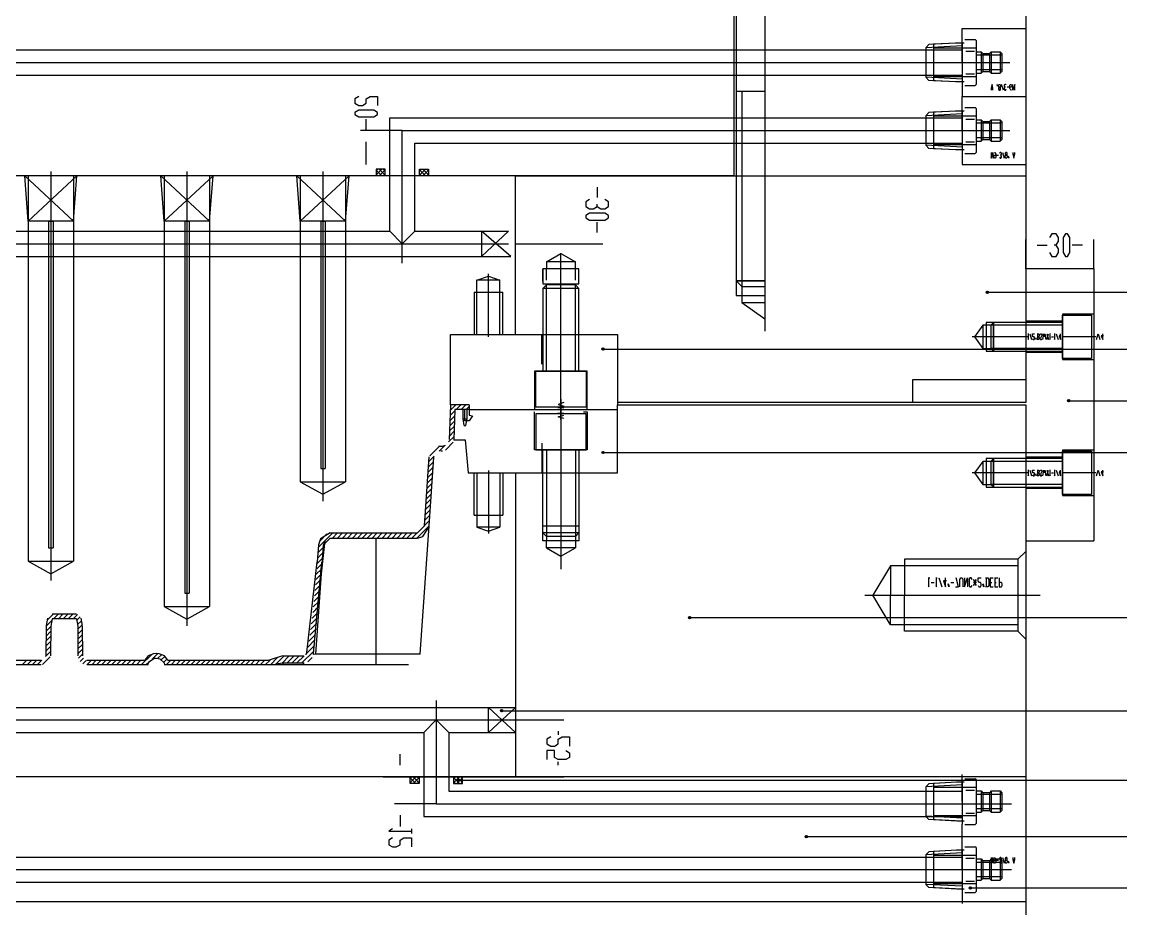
# Model space of a CAD drawing. Header units: millimetres. Extents: x -1 to 1014, y -756 to 757.
# Drawn here: x 212.5 to 343.4, y 511 to 616 of the extents above; entities that cross this region are included whole.
import ezdxf

# ---------------------------------------------------------------- set-up
doc = ezdxf.new("R2010")
doc.units = ezdxf.units.MM

# ---------------------------------------------------------------- blocks, each defined once
blk = doc.blocks.new('blockName2')
for points in [[(300.541, 724.573), (300.541, 579.404)], [(331.426, 640.781), (331.426, 570.954)], [(296.862, 633.422), (296.862, 597.811)], [(297.13, 633.422), (297.13, 585.387)], [(323.906, 615.267), (331.426, 615.267)], [(323.906, 611.239), (323.906, 615.267)], [(324.226, 613.946), (325.456, 613.946)], [(325.563, 613.84), (325.456, 613.946)], [(108.368, 612.732), (323.906, 612.732)], [(319.967, 613.36), (319.609, 612.983)], [(323.925, 613.209), (319.609, 612.983)], [(319.609, 612.983), (319.609, 609.494)], [(323.906, 613.566), (319.967, 613.36)], [(323.265, 613.541), (320.496, 613.396)], [(320.496, 613.396), (320.496, 609.082)], [(325.563, 612.92), (320.496, 612.92)], [(324.125, 613.541), (323.265, 613.541)], [(323.906, 613.541), (323.906, 608.936)], [(324.333, 612.593), (325.349, 612.593)], [(325.563, 613.84), (325.563, 608.638)], [(325.563, 612.501), (326.143, 612.501)], [(328.596, 612.091), (325.563, 612.091)], [(326.143, 612.501), (326.143, 609.977)], [(326.143, 612.501), (326.348, 612.296)], [(326.348, 612.303), (327.122, 612.303)], [(326.348, 612.296), (326.348, 610.182)], [(327.327, 612.501), (327.122, 612.296)], [(327.122, 612.296), (327.122, 610.182)], [(327.327, 612.501), (327.327, 609.977)], [(327.327, 612.501), (328.391, 612.501)], [(328.391, 612.501), (328.391, 609.977)], [(328.391, 612.501), (328.596, 612.296)], [(328.596, 612.296), (328.596, 610.182)], [(109.861, 611.239), (329.543, 611.239)], [(323.906, 611.239), (323.906, 607.21)], [(328.596, 610.386), (325.563, 610.386)], [(325.563, 609.977), (326.143, 609.977)], [(326.143, 609.977), (326.348, 610.182)], [(326.348, 610.175), (327.122, 610.175)], [(327.327, 609.977), (327.122, 610.182)], [(327.327, 609.977), (328.391, 609.977)], [(328.391, 609.977), (328.596, 610.182)], [(111.354, 609.746), (323.906, 609.746)], [(323.925, 609.269), (319.609, 609.495)], [(319.609, 609.494), (319.967, 609.118)], [(323.906, 608.911), (319.967, 609.118)], [(325.563, 609.557), (320.496, 609.557)], [(323.265, 608.936), (320.496, 609.082)], [(324.125, 608.936), (323.265, 608.936)], [(324.333, 609.885), (325.349, 609.885)], [(325.563, 608.638), (325.456, 608.531)], [(327.55, 607.978), (327.55, 608.202), (327.438, 608.649), (327.326, 608.202), (327.326, 607.978)], [(327.998, 608.649), (328.054, 608.425)], [(328.11, 608.425), (328.054, 608.649)], [(328.389, 607.978), (328.445, 608.09), (328.445, 608.202), (328.389, 608.314), (328.278, 608.314), (328.222, 608.425), (328.222, 608.537), (328.278, 608.649), (328.389, 608.649), (328.445, 608.537), (328.445, 608.425), (328.389, 608.314)], [(328.781, 607.978), (328.557, 608.649)], [(329.117, 608.537), (329.061, 608.649), (328.949, 608.649), (328.893, 608.537), (328.893, 608.425), (328.949, 608.314), (329.005, 608.314)], [(329.732, 607.978), (329.676, 607.978), (329.564, 608.202), (329.564, 608.537), (329.62, 608.649), (329.732, 608.649), (329.788, 608.537), (329.788, 608.425), (329.732, 608.314), (329.564, 608.314)], [(330.124, 607.978), (330.124, 608.649), (329.9, 607.978), (329.9, 608.649)], [(297.13, 607.855), (300.541, 607.855)], [(297.813, 607.855), (297.813, 584.705)], [(324.226, 608.531), (325.456, 608.531)], [(327.55, 608.202), (327.326, 608.202)], [(328.278, 608.314), (328.222, 608.202), (328.222, 608.09), (328.278, 607.978), (328.389, 607.978)], [(328.949, 608.314), (328.893, 608.202), (328.893, 608.09), (328.949, 607.978), (329.061, 607.978), (329.117, 608.09)], [(329.453, 608.314), (329.229, 608.314)], [(252.415, 607.21), (251.967, 606.942), (251.967, 606.405), (252.415, 606.136), (252.863, 606.136), (253.31, 606.405), (253.31, 606.942), (253.758, 607.21), (254.653, 607.21), (254.653, 606.136)], [(323.906, 603.182), (323.906, 607.21)], [(323.906, 607.21), (331.426, 607.21)], [(323.906, 607.21), (331.426, 607.21)], [(254.653, 605.33), (254.206, 605.599), (252.415, 605.599), (251.967, 605.33), (251.967, 605.062), (252.415, 604.793), (254.206, 604.793), (254.653, 605.062), (254.653, 605.33)], [(319.967, 605.303), (319.609, 604.926)], [(323.925, 605.152), (319.609, 604.926)], [(319.609, 604.926), (319.609, 601.437)], [(323.906, 605.509), (319.967, 605.303)], [(323.265, 605.484), (320.496, 605.339)], [(320.496, 605.339), (320.496, 601.025)], [(325.563, 604.863), (320.496, 604.863)], [(324.125, 605.484), (323.265, 605.484)], [(323.906, 605.484), (323.906, 600.88)], [(324.226, 605.889), (325.456, 605.889)], [(325.563, 605.783), (325.456, 605.889)], [(325.563, 605.783), (325.563, 600.581)], [(253.31, 603.182), (253.31, 604.525)], [(256.077, 604.675), (323.906, 604.675)], [(256.077, 591.247), (256.077, 604.675)], [(324.333, 604.536), (325.349, 604.536)], [(325.563, 604.444), (326.143, 604.444)], [(328.596, 604.035), (325.563, 604.035)], [(326.143, 604.444), (326.143, 601.92)], [(326.143, 604.444), (326.348, 604.239)], [(326.348, 604.246), (327.122, 604.246)], [(326.348, 604.239), (326.348, 602.125)], [(327.327, 604.444), (327.122, 604.239)], [(327.122, 604.239), (327.122, 602.125)], [(327.327, 604.444), (327.327, 601.92)], [(327.327, 604.444), (328.391, 604.444)], [(328.391, 604.444), (328.391, 601.92)], [(328.391, 604.444), (328.596, 604.239)], [(328.596, 604.239), (328.596, 602.125)], [(257.57, 603.182), (252.639, 603.182)], [(257.57, 603.182), (329.543, 603.182)], [(257.57, 587.451), (257.57, 603.182)], [(323.906, 603.182), (323.906, 599.153)], [(328.596, 602.329), (325.563, 602.329)], [(326.143, 601.92), (326.348, 602.125)], [(326.348, 602.118), (327.122, 602.118)], [(327.327, 601.92), (327.122, 602.125)], [(328.391, 601.92), (328.596, 602.125)], [(253.31, 599.153), (253.31, 601.839)], [(259.063, 601.689), (323.906, 601.689)], [(259.063, 591.247), (259.063, 601.689)], [(323.925, 601.212), (319.609, 601.438)], [(319.609, 601.437), (319.967, 601.061)], [(323.906, 600.854), (319.967, 601.061)], [(325.563, 601.5), (320.496, 601.5)], [(323.265, 600.88), (320.496, 601.025)], [(324.125, 600.88), (323.265, 600.88)], [(324.333, 601.828), (325.349, 601.828)], [(325.563, 601.92), (326.143, 601.92)], [(327.327, 601.92), (328.391, 601.92)], [(324.226, 600.474), (325.456, 600.474)], [(325.563, 600.581), (325.456, 600.474)], [(327.326, 600.592), (327.326, 599.921), (327.55, 600.592), (327.55, 599.921)], [(327.718, 600.592), (327.774, 600.592), (327.886, 600.369), (327.886, 600.033), (327.83, 599.921), (327.718, 599.921), (327.662, 600.033), (327.662, 600.145), (327.718, 600.257), (327.886, 600.257)], [(327.998, 600.257), (328.222, 600.257)], [(328.501, 600.257), (328.557, 600.369), (328.557, 600.48), (328.501, 600.592), (328.389, 600.592), (328.334, 600.48)], [(328.334, 600.033), (328.389, 599.921), (328.501, 599.921), (328.557, 600.033), (328.557, 600.145), (328.501, 600.257), (328.445, 600.257)], [(328.669, 600.592), (328.893, 599.921)], [(329.061, 600.592), (329.005, 600.48), (329.005, 600.369), (329.061, 600.257), (329.173, 600.257), (329.229, 600.145), (329.229, 600.033), (329.173, 599.921), (329.061, 599.921), (329.005, 600.033), (329.005, 600.145), (329.061, 600.257)], [(329.173, 600.257), (329.229, 600.369), (329.229, 600.48), (329.173, 600.592), (329.061, 600.592)], [(329.341, 600.145), (329.397, 599.921)], [(329.453, 599.921), (329.397, 600.145)], [(329.9, 600.592), (329.9, 600.369), (330.012, 599.921), (330.124, 600.369), (330.124, 600.592)], [(329.9, 600.369), (330.124, 600.369)], [(215.943, 598.33), (215.943, 549.872)], [(232.057, 598.33), (232.057, 544.504)], [(248.171, 598.33), (248.171, 559.272)], [(254.465, 598.616), (254.465, 597.811)], [(255.54, 598.616), (254.465, 598.616)], [(254.674, 598.616), (254.465, 598.407)], [(255.149, 598.616), (254.465, 597.933)], [(255.147, 597.811), (254.465, 598.492)], [(255.54, 597.892), (254.816, 598.616)], [(255.54, 598.532), (254.818, 597.811)], [(255.54, 598.367), (255.29, 598.616)], [(255.54, 597.811), (255.54, 598.616)], [(259.6, 597.811), (259.6, 598.616)], [(259.6, 598.616), (260.675, 598.616)], [(259.6, 597.892), (260.324, 598.616)], [(259.6, 598.367), (259.849, 598.616)], [(259.6, 598.532), (260.322, 597.811)], [(259.991, 598.616), (260.675, 597.933)], [(259.993, 597.811), (260.675, 598.492)], [(260.466, 598.616), (260.675, 598.407)], [(260.675, 598.616), (260.675, 597.811)], [(323.906, 599.153), (331.426, 599.153)], [(296.862, 597.811), (96.4318, 597.811)], [(212.855, 597.811), (218.629, 592.439)], [(213.258, 592.439), (212.855, 597.811)], [(213.258, 597.811), (213.258, 552.154)], [(213.258, 592.439), (219.032, 597.811)], [(213.258, 597.811), (213.258, 592.439)], [(218.629, 597.811), (218.629, 552.154)], [(218.629, 592.439), (219.032, 597.811)], [(218.629, 597.811), (218.629, 592.439)], [(229.372, 592.439), (228.969, 597.811)], [(228.969, 597.811), (234.743, 592.439)], [(229.372, 597.811), (229.372, 546.786)], [(229.372, 597.811), (229.372, 592.439)], [(229.372, 592.439), (235.146, 597.811)], [(234.743, 597.811), (234.743, 546.786)], [(234.743, 597.811), (234.743, 592.439)], [(234.743, 592.439), (235.146, 597.811)], [(245.485, 592.439), (245.083, 597.811)], [(245.083, 597.811), (250.857, 592.439)], [(245.485, 597.811), (245.485, 561.554)], [(245.485, 597.811), (245.485, 592.439)], [(245.485, 592.439), (251.26, 597.811)], [(250.857, 597.811), (250.857, 561.554)], [(250.857, 597.811), (250.857, 592.439)], [(250.857, 592.439), (251.26, 597.811)], [(257.57, 597.811), (252.639, 597.811)], [(254.672, 597.811), (254.465, 598.017)], [(255.54, 598.057), (255.293, 597.811)], [(259.6, 598.057), (259.847, 597.811)], [(260.468, 597.811), (260.675, 598.017)], [(270.999, 597.811), (331.426, 597.811)], [(270.999, 579.02), (270.999, 597.811)], [(270.999, 597.811), (281.333, 597.811)], [(280.662, 596.468), (280.662, 595.259)], [(279.767, 594.991), (279.319, 594.722), (279.319, 594.185), (279.767, 593.916), (280.214, 593.916), (280.662, 594.185), (280.662, 594.453)], [(280.662, 594.185), (281.109, 593.916), (281.557, 593.916), (282.005, 594.185), (282.005, 594.722), (281.557, 594.991)], [(282.005, 593.111), (281.557, 593.379), (279.767, 593.379), (279.319, 593.111), (279.319, 592.842), (279.767, 592.573), (281.557, 592.573), (282.005, 592.842), (282.005, 593.111)], [(218.629, 592.439), (213.258, 592.439)], [(215.675, 592.439), (215.675, 553.74)], [(215.675, 592.439), (216.212, 592.439)], [(216.212, 592.439), (216.212, 553.74)], [(234.743, 592.439), (229.372, 592.439)], [(231.789, 592.439), (231.789, 548.369)], [(231.789, 592.439), (232.326, 592.439)], [(232.326, 592.439), (232.326, 548.369)], [(250.857, 592.439), (245.485, 592.439)], [(247.903, 592.439), (247.903, 563.14)], [(247.903, 592.439), (248.44, 592.439)], [(248.44, 592.439), (248.44, 563.14)], [(280.662, 591.096), (280.662, 592.305)], [(111.354, 591.247), (256.077, 591.247)], [(257.57, 589.754), (256.077, 591.247)], [(259.063, 591.247), (257.57, 589.754)], [(259.063, 591.247), (270.164, 591.247)], [(266.945, 588.26), (270.164, 591.247)], [(266.945, 591.247), (266.945, 588.26)], [(270.426, 588.26), (266.945, 591.247)], [(335.052, 589.61), (335.32, 590.058), (335.32, 590.506), (335.052, 590.953), (334.515, 590.953), (334.246, 590.506)], [(336.126, 590.953), (335.858, 590.506), (335.858, 588.715), (336.126, 588.268), (336.395, 588.268), (336.663, 588.715), (336.663, 590.506), (336.395, 590.953), (336.126, 590.953)], [(96.4318, 589.754), (270.164, 589.754)], [(270.999, 589.754), (281.333, 589.754)], [(331.426, 586.799), (331.426, 590.282)], [(332.769, 589.61), (333.978, 589.61)], [(334.246, 588.715), (334.515, 588.268), (335.052, 588.268), (335.32, 588.715), (335.32, 589.163), (335.052, 589.61), (334.783, 589.61)], [(338.14, 589.61), (336.932, 589.61)], [(339.483, 586.799), (339.483, 590.282)], [(96.4318, 588.26), (270.426, 588.26)], [(274.665, 587.634), (276.37, 588.613)], [(276.37, 568.953), (276.37, 588.657)], [(276.37, 588.613), (278.076, 587.634)], [(274.239, 585.292), (274.239, 586.794)], [(278.502, 585.023), (278.502, 586.794), (274.239, 586.794), (274.239, 585.023), (278.502, 585.023)], [(278.076, 587.634), (274.665, 587.634)], [(274.665, 587.634), (274.665, 586.794)], [(274.665, 585.718), (274.665, 586.794)], [(274.665, 585.45), (274.665, 586.793)], [(278.076, 586.794), (278.076, 587.634)], [(278.076, 585.718), (278.076, 586.794)], [(278.076, 585.45), (278.076, 586.794)], [(339.483, 586.799), (331.426, 586.799)], [(339.483, 586.799), (339.483, 554.572)], [(266.412, 585.457), (267.776, 585.93)], [(269.141, 585.457), (266.412, 585.457)], [(266.412, 579.011), (266.412, 585.457)], [(267.776, 578.735), (267.776, 586.185)], [(267.776, 585.93), (269.141, 585.457)], [(269.141, 579.011), (269.141, 585.457)], [(300.541, 585.387), (297.13, 585.387)], [(297.13, 585.387), (297.13, 583.63)], [(297.13, 585.387), (300.541, 585.387)], [(297.13, 585.387), (297.813, 584.705)], [(266.071, 584.036), (269.482, 584.036)], [(266.071, 584.036), (266.071, 579.011)], [(269.482, 579.011), (269.482, 584.036)], [(278.502, 574.672), (278.502, 584.478), (278.076, 584.905), (274.665, 584.905), (274.239, 584.478), (274.239, 574.672)], [(278.502, 584.478), (274.239, 584.478)], [(274.665, 574.672), (274.665, 584.905)], [(278.076, 574.672), (278.076, 584.905)], [(297.813, 584.705), (297.813, 582.825)], [(297.813, 584.705), (300.541, 584.705)], [(327.032, 584.023), (327.166, 584.023)], [(327.166, 584.023), (343.417, 584.023)], [(297.13, 583.63), (300.541, 583.63)], [(297.813, 582.825), (300.541, 580.855)], [(297.813, 582.825), (300.541, 582.825)], [(339.483, 581.435), (335.804, 581.435), (335.804, 576.05), (339.483, 576.05)], [(335.804, 581.3), (339.215, 581.3), (339.215, 576.184), (335.804, 576.184), (335.804, 581.3)], [(327.277, 580.107), (326.337, 580.107), (325.352, 578.742), (326.337, 577.378), (327.277, 577.378)], [(326.337, 580.107), (326.337, 577.378)], [(327.618, 580.448), (326.74, 580.448), (326.74, 577.037), (327.618, 577.037), (327.618, 580.448)], [(335.804, 580.448), (327.618, 580.448), (327.277, 580.107), (327.277, 577.378), (327.618, 577.037), (335.804, 577.037)], [(335.804, 580.107), (327.277, 580.107)], [(327.618, 580.448), (327.618, 577.037)], [(335.804, 580.582), (331.426, 580.582)], [(263.283, 579.011), (282.547, 579.011)], [(263.283, 570.685), (263.283, 579.011)], [(274.104, 575.486), (274.104, 579.02)], [(282.547, 579.02), (283.085, 579.02)], [(283.085, 579.02), (283.085, 570.685)], [(331.775, 578.742), (325.084, 578.742)], [(331.686, 578.519), (331.742, 578.407), (331.742, 579.078)], [(331.686, 579.078), (331.798, 579.078)], [(331.909, 579.078), (332.133, 578.407)], [(332.245, 578.519), (332.301, 578.407), (332.413, 578.407), (332.469, 578.519), (332.469, 578.63), (332.413, 578.742), (332.301, 578.742), (332.245, 578.854), (332.245, 579.078), (332.469, 579.078)], [(332.581, 578.63), (332.637, 578.407)], [(332.693, 578.407), (332.637, 578.63)], [(332.805, 579.078), (332.973, 579.078), (333.028, 578.966), (333.028, 578.854), (332.973, 578.742), (332.861, 578.742)], [(332.973, 578.742), (333.028, 578.63), (333.028, 578.519), (332.973, 578.407), (332.805, 578.407)], [(332.861, 578.407), (332.861, 579.078)], [(333.14, 578.966), (333.196, 579.078), (333.308, 579.078), (333.364, 578.966), (333.14, 578.519), (333.196, 578.407), (333.308, 578.407), (333.364, 578.519)], [(333.476, 578.407), (333.588, 579.078), (333.644, 578.742), (333.7, 579.078), (333.812, 578.407)], [(333.924, 579.078), (334.147, 578.407)], [(333.924, 578.407), (334.147, 579.078)], [(334.259, 578.519), (334.315, 578.407), (334.315, 579.078)], [(334.259, 579.078), (334.371, 579.078)], [(334.483, 578.742), (334.707, 578.742)], [(334.819, 578.519), (334.875, 578.407), (334.875, 579.078)], [(334.819, 579.078), (334.931, 579.078)], [(335.043, 579.078), (335.266, 578.407)], [(335.602, 578.854), (335.378, 578.854), (335.546, 578.407), (335.546, 579.078)], [(335.714, 578.63), (335.77, 578.407)], [(335.826, 578.407), (335.77, 578.63)], [(339.752, 578.742), (335.804, 578.742)], [(339.819, 578.407), (340.021, 579.078), (340.222, 578.407)], [(340.625, 578.854), (340.356, 578.854), (340.558, 578.407), (340.558, 579.078)], [(281.473, 577.292), (281.607, 577.292)], [(281.607, 577.292), (343.417, 577.292)], [(335.804, 577.378), (327.277, 577.378)], [(335.804, 576.903), (331.426, 576.903)], [(279.489, 570.14), (279.489, 574.672), (273.252, 574.672), (273.252, 570.14)], [(279.355, 574.672), (279.355, 570.409), (273.386, 570.409), (273.386, 574.672), (279.355, 574.672)], [(331.426, 573.64), (317.998, 573.64)], [(317.998, 573.64), (317.998, 570.954)], [(263.283, 570.685), (263.14, 566.568)], [(263.919, 570.685), (263.26, 570.026)], [(263.332, 570.685), (263.282, 570.635)], [(265.489, 570.685), (263.283, 570.685)], [(264.507, 570.685), (263.962, 570.14)], [(265.094, 570.685), (264.549, 570.14)], [(265.489, 570.685), (265.489, 570.14)], [(276.706, 570.946), (276.035, 570.745), (276.706, 570.544)], [(276.37, 571.361), (276.37, 551.226)], [(331.426, 570.954), (283.085, 570.954)], [(283.085, 570.685), (331.426, 570.685)], [(283.085, 562.619), (283.085, 570.685)], [(331.426, 570.685), (331.426, 473.156)], [(336.664, 571.166), (336.798, 571.166)], [(336.798, 571.166), (343.417, 571.166)], [(339.483, 570.685), (339.483, 554.572)], [(263.783, 569.374), (263.218, 568.809)], [(263.804, 569.983), (263.239, 569.418)], [(263.81, 570.14), (263.685, 566.549)], [(265.489, 570.14), (263.81, 570.14)], [(264.777, 569.045), (264.767, 570.14)], [(264.944, 570.14), (264.944, 568.777)], [(265.489, 570.493), (265.137, 570.14)], [(265.248, 569.045), (265.258, 570.14)], [(265.489, 570.14), (265.489, 569.459)], [(265.489, 570.14), (283.085, 570.14)], [(265.489, 569.459), (265.892, 569.388)], [(265.892, 569.388), (265.489, 568.777)], [(279.489, 569.872), (279.489, 565.34), (273.252, 565.34), (273.252, 569.872)], [(279.355, 565.34), (279.355, 569.603), (273.386, 569.603), (273.386, 565.34), (279.355, 565.34)], [(276.594, 570.409), (276.706, 570.342), (276.035, 570.342)], [(276.035, 570.409), (276.035, 570.275)], [(276.035, 569.603), (276.035, 569.737)], [(276.594, 569.603), (276.706, 569.67), (276.035, 569.67)], [(276.706, 569.066), (276.035, 569.267), (276.706, 569.468)], [(279.056, 569.872), (279.489, 569.872)], [(263.741, 568.157), (263.175, 567.591)], [(263.762, 568.765), (263.197, 568.2)], [(264.92, 568.232), (264.777, 569.045)], [(264.777, 569.045), (265.248, 569.045)], [(264.92, 568.232), (265.105, 568.232)], [(265.248, 568.777), (264.944, 568.777)], [(265.105, 568.232), (265.248, 569.045)], [(265.489, 568.777), (265.248, 568.777)], [(263.698, 566.939), (263.06, 566.301)], [(263.719, 567.548), (263.154, 566.983)], [(261.888, 565.717), (260.815, 564.643)], [(261.869, 565.779), (262.13, 565.779)], [(262.614, 565.855), (261.945, 565.186)], [(262.13, 565.779), (262.322, 565.779)], [(262.322, 565.779), (262.682, 565.893)], [(263.593, 566.246), (262.672, 565.326)], [(263.685, 566.549), (265.027, 566.549)], [(265.027, 566.549), (265.37, 562.628)], [(274.104, 566.153), (274.104, 562.619)], [(260.2, 556.35), (260.771, 564.511)], [(261.356, 564.597), (260.733, 563.974)], [(260.747, 556.35), (261.315, 564.473)], [(262.13, 565.234), (262.301, 565.234)], [(262.301, 565.234), (262.322, 565.234)], [(278.502, 565.34), (278.502, 555.534), (278.076, 555.107), (274.665, 555.107), (274.239, 555.534), (274.239, 565.34)], [(274.665, 565.34), (274.665, 555.107)], [(278.076, 565.34), (278.076, 555.107)], [(281.473, 565.04), (281.607, 565.04)], [(281.607, 565.04), (343.417, 565.04)], [(327.618, 564.334), (326.74, 564.334), (326.74, 560.923), (327.618, 560.923), (327.618, 564.334)], [(335.804, 564.334), (327.618, 564.334), (327.277, 563.993), (327.277, 561.264), (327.618, 560.923), (335.804, 560.923)], [(327.618, 564.334), (327.618, 560.923)], [(335.804, 564.468), (331.426, 564.468)], [(339.483, 565.321), (335.804, 565.321), (335.804, 559.936), (339.483, 559.936)], [(335.804, 565.187), (339.215, 565.187), (339.215, 560.07), (335.804, 560.07), (335.804, 565.187)], [(247.903, 563.14), (248.44, 563.14)], [(261.233, 563.298), (260.645, 562.711)], [(261.277, 563.93), (260.689, 563.342)], [(267.776, 562.905), (267.776, 555.455)], [(327.277, 563.993), (326.337, 563.993), (325.352, 562.628), (326.337, 561.264), (327.277, 561.264)], [(326.337, 563.993), (326.337, 561.264)], [(335.804, 563.993), (327.277, 563.993)], [(331.686, 562.405), (331.742, 562.293), (331.742, 562.964)], [(331.686, 562.964), (331.798, 562.964)], [(331.909, 562.964), (332.133, 562.293)], [(332.245, 562.405), (332.301, 562.293), (332.413, 562.293), (332.469, 562.405), (332.469, 562.517), (332.413, 562.628), (332.301, 562.628), (332.245, 562.74), (332.245, 562.964), (332.469, 562.964)], [(332.805, 562.964), (332.973, 562.964), (333.028, 562.852), (333.028, 562.74), (332.973, 562.628), (332.861, 562.628)], [(332.861, 562.293), (332.861, 562.964)], [(333.14, 562.852), (333.196, 562.964), (333.308, 562.964), (333.364, 562.852), (333.14, 562.405), (333.196, 562.293), (333.308, 562.293), (333.364, 562.405)], [(333.476, 562.293), (333.588, 562.964), (333.644, 562.628), (333.7, 562.964), (333.812, 562.293)], [(333.924, 562.964), (334.147, 562.293)], [(333.924, 562.293), (334.147, 562.964)], [(334.259, 562.405), (334.315, 562.293), (334.315, 562.964)], [(334.259, 562.964), (334.371, 562.964)], [(334.819, 562.405), (334.875, 562.293), (334.875, 562.964)], [(334.819, 562.964), (334.931, 562.964)], [(335.043, 562.964), (335.266, 562.293)], [(335.602, 562.74), (335.378, 562.74), (335.546, 562.293), (335.546, 562.964)], [(339.819, 562.293), (340.021, 562.964), (340.222, 562.293)], [(340.625, 562.74), (340.356, 562.74), (340.558, 562.293), (340.558, 562.964)], [(245.485, 561.554), (248.171, 560.086)], [(245.485, 561.554), (250.857, 561.554)], [(248.171, 560.086), (250.857, 561.554)], [(261.144, 562.035), (260.557, 561.447)], [(261.188, 562.667), (260.601, 562.079)], [(261.15, 562.628), (261.186, 562.628)], [(265.37, 562.628), (282.547, 562.628)], [(266.071, 557.604), (266.071, 562.628)], [(266.412, 562.628), (266.412, 556.183)], [(269.141, 562.628), (269.141, 556.183)], [(269.482, 562.628), (269.482, 557.604)], [(270.999, 562.619), (270.999, 526.641)], [(282.547, 562.619), (283.085, 562.619)], [(331.775, 562.628), (325.084, 562.628)], [(332.581, 562.517), (332.637, 562.293)], [(332.693, 562.293), (332.637, 562.517)], [(332.973, 562.628), (333.028, 562.517), (333.028, 562.405), (332.973, 562.293), (332.805, 562.293)], [(334.483, 562.628), (334.707, 562.628)], [(335.714, 562.517), (335.77, 562.293)], [(335.826, 562.293), (335.77, 562.517)], [(339.752, 562.628), (335.804, 562.628)], [(261.056, 560.772), (260.468, 560.184)], [(261.1, 561.403), (260.512, 560.816)], [(335.804, 561.264), (327.277, 561.264)], [(335.804, 560.789), (331.426, 560.789)], [(260.967, 559.508), (260.38, 558.921)], [(261.012, 560.14), (260.424, 559.552)], [(260.835, 557.613), (260.247, 557.026)], [(260.879, 558.245), (260.292, 557.657)], [(260.923, 558.877), (260.336, 558.289)], [(266.071, 557.604), (269.482, 557.604)], [(260.747, 556.35), (259.3, 554.903)], [(259.373, 555.505), (260.2, 556.35)], [(259.684, 541.147), (260.747, 556.35)], [(260.791, 556.982), (260.203, 556.394)], [(260.73, 556.186), (260.744, 556.312)], [(278.502, 556.347), (278.502, 554.577), (274.239, 554.577), (274.239, 556.347), (278.502, 556.347)], [(249.326, 555.505), (247.62, 553.798)], [(248.635, 555.401), (247.785, 554.551)], [(249.019, 555.505), (247.875, 554.833)], [(249.019, 555.505), (259.373, 555.505)], [(249.914, 555.505), (249.312, 554.903)], [(250.501, 555.505), (249.9, 554.903)], [(251.089, 555.505), (250.487, 554.903)], [(251.676, 555.505), (251.075, 554.903)], [(252.264, 555.505), (251.662, 554.903)], [(252.851, 555.505), (252.25, 554.903)], [(253.439, 555.505), (252.837, 554.903)], [(254.026, 555.505), (253.425, 554.903)], [(254.614, 555.505), (254.012, 554.903)], [(255.201, 555.505), (254.6, 554.903)], [(255.789, 555.505), (255.187, 554.903)], [(256.376, 555.505), (255.775, 554.903)], [(256.964, 555.505), (256.362, 554.903)], [(257.551, 555.505), (256.95, 554.903)], [(258.139, 555.505), (257.537, 554.903)], [(258.726, 555.505), (258.125, 554.903)], [(259.314, 555.505), (258.712, 554.903)], [(259.366, 554.903), (260, 555.074)], [(260, 555.074), (260.73, 556.186)], [(269.141, 556.183), (266.412, 556.183)], [(266.412, 556.183), (267.776, 555.71)], [(267.776, 555.71), (269.141, 556.183)], [(278.502, 555.534), (274.239, 555.534)], [(274.665, 555.921), (274.665, 554.578)], [(278.076, 555.921), (278.076, 554.577)], [(215.675, 553.74), (216.212, 553.74)], [(248.184, 554.058), (247.282, 541.147)], [(247.641, 554.096), (247.5, 552.09)], [(248.163, 553.754), (247.576, 553.167)], [(247.875, 554.833), (247.641, 554.096)], [(247.822, 548.878), (248.423, 554.597)], [(249.011, 554.903), (248.184, 554.058)], [(248.198, 553.171), (248.268, 553.971)], [(248.268, 553.971), (248.31, 554.453)], [(249.012, 554.903), (259.366, 554.903)], [(254.452, 554.903), (254.452, 539.879)], [(274.665, 553.737), (274.665, 554.577)], [(274.665, 553.737), (276.37, 552.758)], [(278.076, 553.737), (274.665, 553.737)], [(276.37, 552.758), (278.076, 553.737)], [(278.076, 554.577), (278.076, 553.737)], [(331.426, 554.572), (339.483, 554.572)], [(248.075, 552.491), (247.485, 551.901)], [(248.119, 553.123), (247.531, 552.535)], [(248.008, 551.001), (248.14, 552.505)], [(248.14, 552.505), (248.198, 553.171)], [(330.488, 552.391), (317.058, 552.391), (317.058, 548.126)], [(330.486, 552.389), (331.426, 553.329)], [(330.486, 552.389), (330.486, 543.862)], [(213.258, 552.154), (218.629, 552.154)], [(213.258, 552.154), (215.943, 550.686)], [(215.943, 550.686), (218.629, 552.154)], [(246.251, 541.338), (247.5, 552.09)], [(247.051, 541.172), (248.044, 552.052)], [(247.981, 551.221), (247.384, 550.625)], [(248.029, 551.858), (247.435, 551.263)], [(317.97, 551.611), (315.395, 551.611), (313.322, 548.126)], [(315.395, 551.611), (315.395, 548.126)], [(330.486, 551.611), (317.97, 551.611)], [(247.883, 549.949), (247.283, 549.349)], [(247.932, 550.585), (247.333, 549.987)], [(319.879, 549.287), (319.969, 549.108), (319.969, 550.182)], [(319.879, 550.182), (320.058, 550.182)], [(320.774, 549.287), (320.864, 549.108), (320.864, 550.182)], [(320.774, 550.182), (320.953, 550.182)], [(321.132, 550.182), (321.49, 549.108)], [(322.028, 549.824), (321.67, 549.824), (321.938, 549.108), (321.938, 550.182)], [(323.102, 549.108), (323.46, 549.108), (323.191, 550.182)], [(323.639, 549.108), (323.639, 550.003), (323.729, 550.182), (323.908, 550.182), (323.997, 550.003), (323.997, 549.108)], [(324.176, 550.182), (324.176, 549.108), (324.534, 550.182), (324.534, 549.108)], [(325.071, 550.003), (324.982, 550.182), (324.803, 550.182), (324.713, 550.003), (324.713, 549.287), (324.803, 549.108), (324.982, 549.108), (325.071, 549.287)], [(325.608, 549.287), (325.25, 550.003)], [(325.25, 549.287), (325.608, 550.003)], [(325.429, 550.003), (325.429, 549.287)], [(325.787, 549.287), (325.877, 549.108), (326.056, 549.108), (326.146, 549.287), (326.146, 549.466), (326.056, 549.645), (325.877, 549.645), (325.787, 549.824), (325.787, 550.182), (326.146, 550.182)], [(326.683, 550.182), (326.951, 550.182), (327.041, 550.003), (327.041, 549.287), (326.951, 549.108), (326.683, 549.108)], [(326.772, 549.108), (326.772, 550.182)], [(327.22, 550.182), (327.22, 549.108), (327.578, 549.108)], [(327.22, 550.182), (327.578, 550.182)], [(327.757, 550.182), (327.757, 549.108), (328.115, 549.108)], [(327.757, 550.182), (328.115, 550.182)], [(328.294, 550.182), (328.294, 549.108), (328.563, 549.108), (328.652, 549.287), (328.652, 549.466), (328.563, 549.645), (328.294, 549.645)], [(247.785, 548.676), (247.161, 548.052)], [(247.834, 549.313), (247.226, 548.704)], [(320.237, 549.645), (320.595, 549.645)], [(322.207, 549.466), (322.296, 549.108)], [(322.386, 549.108), (322.296, 549.466)], [(322.565, 549.645), (322.923, 549.645)], [(325.608, 549.645), (325.25, 549.645)], [(326.325, 549.466), (326.414, 549.108)], [(326.504, 549.108), (326.414, 549.466)], [(327.22, 549.645), (327.399, 549.645)], [(327.757, 549.645), (327.936, 549.645)], [(231.789, 548.369), (232.326, 548.369)], [(247.673, 547.389), (247.031, 546.747)], [(247.732, 548.036), (247.096, 547.399)], [(312.371, 548.126), (333.127, 548.126)], [(317.97, 544.641), (315.395, 544.641), (313.322, 548.126)], [(315.395, 544.641), (315.395, 548.126)], [(330.488, 543.861), (317.058, 543.861), (317.058, 548.126)], [(216.197, 545.876), (215.494, 545.173)], [(218.955, 545.876), (216.079, 545.876)], [(216.785, 545.876), (216.239, 545.331)], [(217.372, 545.876), (216.827, 545.331)], [(217.96, 545.876), (217.414, 545.331)], [(218.547, 545.876), (218.002, 545.331)], [(219.101, 545.842), (218.589, 545.331)], [(229.372, 546.786), (232.057, 545.317)], [(229.372, 546.786), (234.743, 546.786)], [(232.057, 545.317), (234.743, 546.786)], [(247.556, 546.097), (246.88, 545.42)], [(247.615, 546.743), (246.965, 546.093)], [(216.041, 545.133), (215.372, 544.463)], [(215.542, 545.43), (215.381, 544.56)], [(216.078, 545.331), (215.917, 544.461)], [(218.956, 545.331), (216.078, 545.331)], [(218.956, 545.331), (219.117, 544.461)], [(219.426, 545.58), (218.991, 545.144)], [(219.55, 545.117), (219.082, 544.649)], [(219.642, 544.621), (219.121, 544.099)], [(219.492, 545.43), (219.653, 544.56)], [(247.439, 544.805), (246.709, 544.075)], [(247.497, 545.451), (246.794, 544.748)], [(291.737, 545.476), (291.872, 545.476)], [(291.872, 545.476), (343.417, 545.476)], [(330.486, 544.641), (317.97, 544.641)], [(215.372, 544.465), (215.341, 540.964)], [(215.906, 543.235), (215.356, 542.685)], [(215.911, 543.828), (215.361, 543.278)], [(215.916, 544.42), (215.366, 543.87)], [(215.917, 544.461), (215.886, 540.96)], [(219.117, 544.461), (219.148, 540.96)], [(219.666, 544.057), (219.126, 543.517)], [(219.671, 543.475), (219.131, 542.934)], [(219.663, 544.465), (219.693, 540.964)], [(247.3, 543.49), (246.483, 542.674)], [(247.37, 544.149), (246.618, 543.396)], [(330.486, 543.862), (331.426, 542.923)], [(215.896, 542.05), (215.346, 541.5)], [(215.901, 542.642), (215.351, 542.092)], [(219.676, 542.893), (219.136, 542.352)], [(219.681, 542.31), (219.141, 541.77)], [(247.158, 542.174), (246.213, 541.229)], [(247.229, 542.832), (246.348, 541.951)], [(215.85, 540.829), (214.938, 539.917)], [(215.891, 541.457), (215.319, 540.886)], [(219.686, 541.728), (219.146, 541.187)], [(219.692, 541.145), (219.225, 540.679)], [(219.798, 540.664), (219.425, 540.292)], [(227.888, 541.117), (226.65, 539.879)], [(227.483, 540.943), (227.064, 540.424)], [(228.103, 541.209), (227.483, 540.943)], [(227.557, 540.259), (228.226, 540.678)], [(228.564, 541.205), (227.938, 540.579)], [(228.428, 541.242), (228.103, 541.209)], [(228.226, 540.678), (228.421, 540.696)], [(228.421, 540.696), (228.837, 540.616)], [(228.783, 541.203), (228.428, 541.242)], [(229.037, 541.091), (228.618, 540.671)], [(229.39, 540.935), (228.783, 541.203)], [(228.837, 540.616), (229.353, 540.114)], [(229.425, 540.891), (229.041, 540.508)], [(229.791, 540.424), (229.39, 540.935)], [(243.144, 540.89), (241.789, 540.424)], [(242.749, 540.702), (241.941, 539.895)], [(243.581, 540.947), (242.632, 539.998)], [(243.424, 540.957), (243.144, 540.89)], [(244.168, 540.947), (243.323, 540.101)], [(243.425, 540.947), (245.922, 540.947)], [(244.756, 540.947), (243.921, 540.112)], [(245.343, 540.947), (244.509, 540.112)], [(245.933, 540.949), (245.096, 540.112)], [(247.087, 541.516), (245.684, 540.112)], [(246.187, 541.09), (246.236, 541.278)], [(246.236, 541.278), (246.251, 541.338)], [(246.909, 540.75), (246.386, 540.227)], [(247.044, 541.107), (247.051, 541.172)], [(247.282, 541.147), (247.044, 541.107)], [(259.684, 541.147), (247.282, 541.147)], [(214.796, 539.879), (189.112, 539.879)], [(207.97, 540.424), (214.796, 540.424)], [(213.095, 540.424), (212.55, 539.879)], [(213.683, 540.424), (213.138, 539.879)], [(214.27, 540.424), (213.725, 539.879)], [(214.88, 540.447), (214.313, 539.879)], [(220.165, 540.444), (219.734, 540.013)], [(220.733, 540.424), (220.198, 539.89)], [(220.238, 540.424), (227.064, 540.424)], [(227.438, 539.879), (220.238, 539.879)], [(221.32, 540.424), (220.775, 539.879)], [(221.908, 540.424), (221.363, 539.879)], [(222.495, 540.424), (221.95, 539.879)], [(223.083, 540.424), (222.538, 539.879)], [(223.67, 540.424), (223.125, 539.879)], [(224.258, 540.424), (223.713, 539.879)], [(224.845, 540.424), (224.3, 539.879)], [(225.433, 540.424), (224.888, 539.879)], [(226.02, 540.424), (225.475, 539.879)], [(226.608, 540.424), (226.063, 539.879)], [(227.54, 540.181), (227.238, 539.879)], [(227.438, 539.879), (227.557, 540.259)], [(229.683, 540.562), (229.313, 540.191)], [(229.353, 540.114), (229.405, 539.879)], [(241.789, 539.879), (229.405, 539.879)], [(230.133, 540.424), (229.588, 539.879)], [(229.791, 540.424), (241.789, 540.424)], [(230.721, 540.424), (230.175, 539.879)], [(231.308, 540.424), (230.763, 539.879)], [(231.896, 540.424), (231.35, 539.879)], [(232.483, 540.424), (231.938, 539.879)], [(233.071, 540.424), (232.525, 539.879)], [(233.658, 540.424), (233.113, 539.879)], [(234.246, 540.424), (233.7, 539.879)], [(234.833, 540.424), (234.288, 539.879)], [(235.421, 540.424), (234.875, 539.879)], [(236.008, 540.424), (235.463, 539.879)], [(236.596, 540.424), (236.05, 539.879)], [(237.183, 540.424), (236.638, 539.879)], [(237.771, 540.424), (237.225, 539.879)], [(238.358, 540.424), (237.813, 539.879)], [(238.946, 540.424), (238.4, 539.879)], [(239.533, 540.424), (238.988, 539.879)], [(240.121, 540.424), (239.575, 539.879)], [(240.708, 540.424), (240.163, 539.879)], [(241.296, 540.424), (240.751, 539.879)], [(241.899, 540.44), (241.338, 539.879)], [(241.789, 539.879), (242.327, 539.934)], [(258.323, 539.879), (241.789, 539.879)], [(242.327, 539.934), (242.869, 540.048)], [(242.869, 540.048), (243.423, 540.113)], [(243.425, 540.112), (245.922, 540.112)], [(243.425, 540.111), (243.425, 539.879)], [(245.922, 539.879), (245.922, 540.112)], [(261.599, 535.658), (261.599, 523.418)], [(99.2592, 534.848), (270.999, 534.848)], [(267.78, 534.848), (270.999, 531.862)], [(270.999, 534.848), (267.78, 531.862)], [(267.78, 531.862), (267.78, 534.848)], [(269.467, 534.444), (269.602, 534.444)], [(269.602, 534.444), (343.417, 534.444)], [(99.2592, 533.355), (270.999, 533.355)], [(261.599, 533.355), (260.106, 531.862)], [(263.093, 531.862), (261.599, 533.355)], [(270.999, 533.355), (276.717, 533.355)], [(107.325, 531.862), (260.106, 531.862)], [(260.106, 531.862), (260.106, 521.925)], [(263.093, 531.862), (263.093, 524.911)], [(263.093, 531.862), (270.999, 531.862)], [(276.046, 532.012), (276.046, 531.609)], [(275.15, 531.341), (274.703, 531.072), (274.703, 530.535), (275.15, 530.266), (275.598, 530.266), (276.046, 530.535), (276.046, 531.072), (276.493, 531.341), (277.388, 531.341), (277.388, 530.266)], [(257.308, 527.984), (257.308, 529.326)], [(276.941, 529.729), (277.388, 529.461), (277.388, 528.924), (276.941, 528.655), (276.046, 528.655), (275.598, 528.924), (275.598, 529.729), (274.703, 529.729), (274.703, 528.655)], [(276.046, 527.984), (276.046, 528.386)], [(331.426, 526.641), (36.0047, 526.641)], [(255.307, 526.641), (276.717, 526.641)], [(261.599, 526.641), (256.636, 526.641)], [(258.701, 526.641), (258.495, 526.434)], [(259.176, 526.641), (258.495, 525.959)], [(258.495, 525.835), (258.495, 526.641)], [(258.701, 526.641), (258.495, 526.434)], [(259.176, 526.641), (258.495, 525.959)], [(258.495, 525.835), (258.495, 526.641)], [(259.178, 525.835), (258.495, 526.519)], [(259.178, 525.835), (258.495, 526.519)], [(259.569, 526.559), (258.845, 525.835)], [(259.569, 526.559), (258.845, 525.835)], [(259.569, 525.919), (258.847, 526.641)], [(259.569, 525.919), (258.847, 526.641)], [(259.569, 526.394), (259.322, 526.641)], [(259.569, 526.394), (259.322, 526.641)], [(259.569, 526.641), (259.569, 525.835)], [(259.569, 526.641), (259.569, 525.835)], [(263.63, 525.919), (264.351, 526.641)], [(263.63, 526.394), (263.877, 526.641)], [(263.63, 526.641), (263.63, 525.835)], [(263.63, 525.919), (264.351, 526.641)], [(263.63, 526.394), (263.877, 526.641)], [(263.63, 526.641), (263.63, 525.835)], [(263.63, 526.559), (264.354, 525.835)], [(263.63, 526.559), (264.354, 525.835)], [(264.02, 525.835), (264.704, 526.519)], [(264.02, 525.835), (264.704, 526.519)], [(264.023, 526.641), (264.704, 525.959)], [(264.023, 526.641), (264.704, 525.959)], [(264.315, 526.215), (264.449, 526.215)], [(264.449, 526.215), (343.417, 526.215)], [(264.497, 526.641), (264.704, 526.434)], [(264.497, 526.641), (264.704, 526.434)], [(264.704, 525.835), (264.704, 526.641)], [(264.704, 525.835), (264.704, 526.641)], [(323.906, 523.687), (323.906, 526.909)], [(324.226, 526.394), (325.456, 526.394)], [(325.563, 526.288), (325.456, 526.394)], [(325.563, 526.288), (325.563, 521.085)], [(258.704, 525.835), (258.495, 526.044)], [(258.704, 525.835), (258.495, 526.044)], [(259.569, 525.835), (258.495, 525.835)], [(259.569, 525.835), (258.495, 525.835)], [(259.569, 526.084), (259.32, 525.835)], [(259.569, 526.084), (259.32, 525.835)], [(263.093, 524.911), (323.906, 524.911)], [(263.63, 526.084), (263.879, 525.835)], [(263.63, 526.084), (263.879, 525.835)], [(263.63, 525.835), (264.704, 525.835)], [(263.63, 525.835), (264.704, 525.835)], [(264.495, 525.835), (264.704, 526.044)], [(264.495, 525.835), (264.704, 526.044)], [(319.967, 525.808), (319.609, 525.431)], [(323.925, 525.657), (319.609, 525.43)], [(319.609, 525.431), (319.609, 521.942)], [(323.906, 526.014), (319.967, 525.808)], [(323.265, 525.989), (320.496, 525.844)], [(320.496, 525.844), (320.496, 521.529)], [(325.563, 525.368), (320.496, 525.368)], [(324.125, 525.989), (323.265, 525.989)], [(323.906, 525.989), (323.906, 521.384)], [(324.333, 525.04), (325.349, 525.04)], [(325.563, 524.949), (326.143, 524.949)], [(326.143, 524.949), (326.348, 524.744)], [(326.143, 524.949), (326.143, 522.425)], [(327.327, 524.949), (327.122, 524.744)], [(327.327, 524.949), (328.391, 524.949)], [(327.327, 524.949), (327.327, 522.425)], [(328.391, 524.949), (328.596, 524.744)], [(328.391, 524.949), (328.391, 522.425)], [(323.906, 523.687), (323.906, 521.001)], [(328.596, 524.539), (325.563, 524.539)], [(326.348, 524.751), (327.122, 524.751)], [(326.348, 524.744), (326.348, 522.629)], [(327.122, 524.744), (327.122, 522.629)], [(328.596, 524.744), (328.596, 522.629)], [(261.599, 523.418), (256.636, 523.418)], [(261.599, 523.418), (329.73, 523.418)], [(324.333, 522.333), (325.349, 522.333)], [(328.596, 522.834), (325.563, 522.834)], [(325.563, 522.425), (326.143, 522.425)], [(326.143, 522.425), (326.348, 522.629)], [(326.348, 522.622), (327.122, 522.622)], [(327.327, 522.425), (327.122, 522.629)], [(327.327, 522.425), (328.391, 522.425)], [(328.391, 522.425), (328.596, 522.629)], [(257.308, 522.075), (257.308, 520.732)], [(260.106, 521.925), (323.906, 521.925)], [(323.925, 521.716), (319.609, 521.943)], [(319.609, 521.942), (319.967, 521.565)], [(323.906, 521.359), (319.967, 521.565)], [(325.563, 522.005), (320.496, 522.005)], [(323.265, 521.384), (320.496, 521.529)], [(324.125, 521.384), (323.265, 521.384)], [(323.906, 515.63), (323.906, 521.001)], [(324.226, 520.979), (325.456, 520.979)], [(325.563, 521.085), (325.456, 520.979)], [(256.412, 520.464), (255.965, 520.195), (258.65, 520.195)], [(258.65, 520.464), (258.65, 519.927)], [(256.412, 519.389), (255.965, 519.121), (255.965, 518.584), (256.412, 518.315), (256.86, 518.315), (257.308, 518.584), (257.308, 519.121), (257.755, 519.389), (258.65, 519.389), (258.65, 518.315)], [(305.569, 519.549), (305.703, 519.549)], [(305.703, 519.549), (343.417, 519.549)], [(324.226, 518.337), (325.456, 518.337)], [(325.563, 518.231), (325.456, 518.337)], [(107.325, 517.123), (323.906, 517.123)], [(319.967, 517.751), (319.609, 517.374)], [(323.925, 517.6), (319.609, 517.373)], [(319.609, 517.374), (319.609, 513.885)], [(323.906, 517.957), (319.967, 517.751)], [(323.265, 517.932), (320.496, 517.787)], [(320.496, 517.787), (320.496, 513.472)], [(325.563, 517.311), (320.496, 517.311)], [(324.125, 517.932), (323.265, 517.932)], [(323.906, 517.932), (323.906, 513.327)], [(325.563, 518.231), (325.563, 513.029)], [(327.326, 517.069), (327.326, 516.397), (327.55, 517.069), (327.55, 516.397)], [(327.718, 517.069), (327.774, 517.069), (327.886, 516.845), (327.886, 516.509), (327.83, 516.397), (327.718, 516.397), (327.662, 516.509), (327.662, 516.621), (327.718, 516.733), (327.886, 516.733)], [(328.501, 516.733), (328.557, 516.845), (328.557, 516.957), (328.501, 517.069), (328.389, 517.069), (328.334, 516.957)], [(328.669, 517.069), (328.893, 516.397)], [(329.061, 517.069), (329.005, 516.957), (329.005, 516.845), (329.061, 516.733), (329.173, 516.733), (329.229, 516.621), (329.229, 516.509), (329.173, 516.397), (329.061, 516.397), (329.005, 516.509), (329.005, 516.621), (329.061, 516.733)], [(329.173, 516.733), (329.229, 516.845), (329.229, 516.957), (329.173, 517.069), (329.061, 517.069)], [(329.9, 517.069), (329.9, 516.845), (330.012, 516.397), (330.124, 516.845), (330.124, 517.069)], [(324.333, 516.983), (325.349, 516.983)], [(325.563, 516.892), (326.143, 516.892)], [(328.596, 516.482), (325.563, 516.482)], [(326.143, 516.892), (326.348, 516.687)], [(326.143, 516.892), (326.143, 514.368)], [(326.348, 516.694), (327.122, 516.694)], [(326.348, 516.687), (326.348, 514.572)], [(327.327, 516.892), (327.122, 516.687)], [(327.122, 516.687), (327.122, 514.572)], [(327.327, 516.892), (328.391, 516.892)], [(327.327, 516.892), (327.327, 514.368)], [(327.998, 516.733), (328.222, 516.733)], [(328.334, 516.509), (328.389, 516.397), (328.501, 516.397), (328.557, 516.509), (328.557, 516.621), (328.501, 516.733), (328.445, 516.733)], [(328.391, 516.892), (328.596, 516.687)], [(328.391, 516.892), (328.391, 514.368)], [(328.596, 516.687), (328.596, 514.572)], [(329.341, 516.621), (329.397, 516.397)], [(329.453, 516.397), (329.397, 516.621)], [(329.9, 516.845), (330.124, 516.845)], [(105.832, 515.63), (329.73, 515.63)], [(323.906, 515.63), (323.906, 511.601)], [(328.596, 514.777), (325.563, 514.777)], [(326.143, 514.368), (326.348, 514.572)], [(326.348, 514.565), (327.122, 514.565)], [(327.327, 514.368), (327.122, 514.572)], [(328.391, 514.368), (328.596, 514.572)], [(104.338, 514.136), (323.906, 514.136)], [(323.925, 513.66), (319.609, 513.886)], [(319.609, 513.885), (319.967, 513.508)], [(323.906, 513.302), (319.967, 513.508)], [(325.563, 513.948), (320.496, 513.948)], [(323.265, 513.327), (320.496, 513.472)], [(324.125, 513.327), (323.265, 513.327)], [(324.333, 514.276), (325.349, 514.276)], [(325.002, 513.461), (325.136, 513.461)], [(325.136, 513.461), (343.417, 513.461)], [(325.563, 514.368), (326.143, 514.368)], [(327.327, 514.368), (328.391, 514.368)], [(331.426, 511.829), (36.0047, 511.829)], [(324.226, 512.922), (325.456, 512.922)], [(325.563, 513.029), (325.456, 512.922)]]:
    blk.add_lwpolyline(points)
for points in [[(326.763, 584.023), (326.802, 584.118), (326.897, 584.023), (326.897, 584.023)], [(326.802, 583.928), (326.763, 584.023), (326.897, 584.023), (326.897, 584.023)], [(326.802, 584.118), (326.897, 584.158), (326.897, 584.023), (326.897, 584.023)], [(326.897, 583.889), (326.802, 583.928), (326.897, 584.023), (326.897, 584.023)], [(326.897, 584.158), (326.992, 584.118), (326.897, 584.023), (326.897, 584.023)], [(326.992, 584.118), (327.032, 584.023), (326.897, 584.023), (326.897, 584.023)], [(327.032, 584.023), (326.992, 583.928), (326.897, 584.023), (326.897, 584.023)], [(326.992, 583.928), (326.897, 583.889), (326.897, 584.023), (326.897, 584.023)], [(281.205, 577.292), (281.244, 577.387), (281.339, 577.292), (281.339, 577.292)], [(281.244, 577.197), (281.205, 577.292), (281.339, 577.292), (281.339, 577.292)], [(281.244, 577.387), (281.339, 577.426), (281.339, 577.292), (281.339, 577.292)], [(281.339, 577.158), (281.244, 577.197), (281.339, 577.292), (281.339, 577.292)], [(281.339, 577.426), (281.434, 577.387), (281.339, 577.292), (281.339, 577.292)], [(281.434, 577.387), (281.473, 577.292), (281.339, 577.292), (281.339, 577.292)], [(281.473, 577.292), (281.434, 577.197), (281.339, 577.292), (281.339, 577.292)], [(281.434, 577.197), (281.339, 577.158), (281.339, 577.292), (281.339, 577.292)], [(336.395, 571.166), (336.435, 571.261), (336.53, 571.166), (336.53, 571.166)], [(336.435, 571.071), (336.395, 571.166), (336.53, 571.166), (336.53, 571.166)], [(336.435, 571.261), (336.53, 571.3), (336.53, 571.166), (336.53, 571.166)], [(336.53, 571.032), (336.435, 571.071), (336.53, 571.166), (336.53, 571.166)], [(336.53, 571.3), (336.625, 571.261), (336.53, 571.166), (336.53, 571.166)], [(336.625, 571.261), (336.664, 571.166), (336.53, 571.166), (336.53, 571.166)], [(336.664, 571.166), (336.625, 571.071), (336.53, 571.166), (336.53, 571.166)], [(336.625, 571.071), (336.53, 571.032), (336.53, 571.166), (336.53, 571.166)], [(281.205, 565.04), (281.244, 565.135), (281.339, 565.04), (281.339, 565.04)], [(281.244, 564.945), (281.205, 565.04), (281.339, 565.04), (281.339, 565.04)], [(281.244, 565.135), (281.339, 565.175), (281.339, 565.04), (281.339, 565.04)], [(281.339, 564.906), (281.244, 564.945), (281.339, 565.04), (281.339, 565.04)], [(281.339, 565.175), (281.434, 565.135), (281.339, 565.04), (281.339, 565.04)], [(281.434, 565.135), (281.473, 565.04), (281.339, 565.04), (281.339, 565.04)], [(281.473, 565.04), (281.434, 564.945), (281.339, 565.04), (281.339, 565.04)], [(281.434, 564.945), (281.339, 564.906), (281.339, 565.04), (281.339, 565.04)], [(291.469, 545.476), (291.508, 545.571), (291.603, 545.476), (291.603, 545.476)], [(291.508, 545.381), (291.469, 545.476), (291.603, 545.476), (291.603, 545.476)], [(291.508, 545.571), (291.603, 545.611), (291.603, 545.476), (291.603, 545.476)], [(291.603, 545.342), (291.508, 545.381), (291.603, 545.476), (291.603, 545.476)], [(291.603, 545.611), (291.698, 545.571), (291.603, 545.476), (291.603, 545.476)], [(291.698, 545.571), (291.737, 545.476), (291.603, 545.476), (291.603, 545.476)], [(291.737, 545.476), (291.698, 545.381), (291.603, 545.476), (291.603, 545.476)], [(291.698, 545.381), (291.603, 545.342), (291.603, 545.476), (291.603, 545.476)], [(269.199, 534.444), (269.238, 534.539), (269.333, 534.444), (269.333, 534.444)], [(269.238, 534.349), (269.199, 534.444), (269.333, 534.444), (269.333, 534.444)], [(269.238, 534.539), (269.333, 534.578), (269.333, 534.444), (269.333, 534.444)], [(269.333, 534.31), (269.238, 534.349), (269.333, 534.444), (269.333, 534.444)], [(269.333, 534.578), (269.428, 534.539), (269.333, 534.444), (269.333, 534.444)], [(269.428, 534.539), (269.467, 534.444), (269.333, 534.444), (269.333, 534.444)], [(269.467, 534.444), (269.428, 534.349), (269.333, 534.444), (269.333, 534.444)], [(269.428, 534.349), (269.333, 534.31), (269.333, 534.444), (269.333, 534.444)], [(264.047, 526.215), (264.086, 526.31), (264.181, 526.215), (264.181, 526.215)], [(264.086, 526.12), (264.047, 526.215), (264.181, 526.215), (264.181, 526.215)], [(264.086, 526.31), (264.181, 526.349), (264.181, 526.215), (264.181, 526.215)], [(264.181, 526.08), (264.086, 526.12), (264.181, 526.215), (264.181, 526.215)], [(264.181, 526.349), (264.276, 526.31), (264.181, 526.215), (264.181, 526.215)], [(264.276, 526.31), (264.315, 526.215), (264.181, 526.215), (264.181, 526.215)], [(264.315, 526.215), (264.276, 526.12), (264.181, 526.215), (264.181, 526.215)], [(264.276, 526.12), (264.181, 526.08), (264.181, 526.215), (264.181, 526.215)], [(305.3, 519.549), (305.34, 519.644), (305.435, 519.549), (305.435, 519.549)], [(305.34, 519.644), (305.435, 519.684), (305.435, 519.549), (305.435, 519.549)], [(305.435, 519.684), (305.529, 519.644), (305.435, 519.549), (305.435, 519.549)], [(305.529, 519.644), (305.569, 519.549), (305.435, 519.549), (305.435, 519.549)], [(305.34, 519.454), (305.3, 519.549), (305.435, 519.549), (305.435, 519.549)], [(305.435, 519.415), (305.34, 519.454), (305.435, 519.549), (305.435, 519.549)], [(305.569, 519.549), (305.529, 519.454), (305.435, 519.549), (305.435, 519.549)], [(305.529, 519.454), (305.435, 519.415), (305.435, 519.549), (305.435, 519.549)], [(324.733, 513.461), (324.773, 513.556), (324.868, 513.461), (324.868, 513.461)], [(324.773, 513.366), (324.733, 513.461), (324.868, 513.461), (324.868, 513.461)], [(324.773, 513.556), (324.868, 513.596), (324.868, 513.461), (324.868, 513.461)], [(324.868, 513.327), (324.773, 513.366), (324.868, 513.461), (324.868, 513.461)], [(324.868, 513.596), (324.963, 513.556), (324.868, 513.461), (324.868, 513.461)], [(324.963, 513.556), (325.002, 513.461), (324.868, 513.461), (324.868, 513.461)], [(325.002, 513.461), (324.963, 513.366), (324.868, 513.461), (324.868, 513.461)], [(324.963, 513.366), (324.868, 513.327), (324.868, 513.461), (324.868, 513.461)]]:
    blk.add_lwpolyline(points, close=True)

msp = doc.modelspace()

# ---------------------------------------------------------------- block references
msp.add_blockref('blockName2', (0, 0))

doc.saveas('drawing.dxf')
